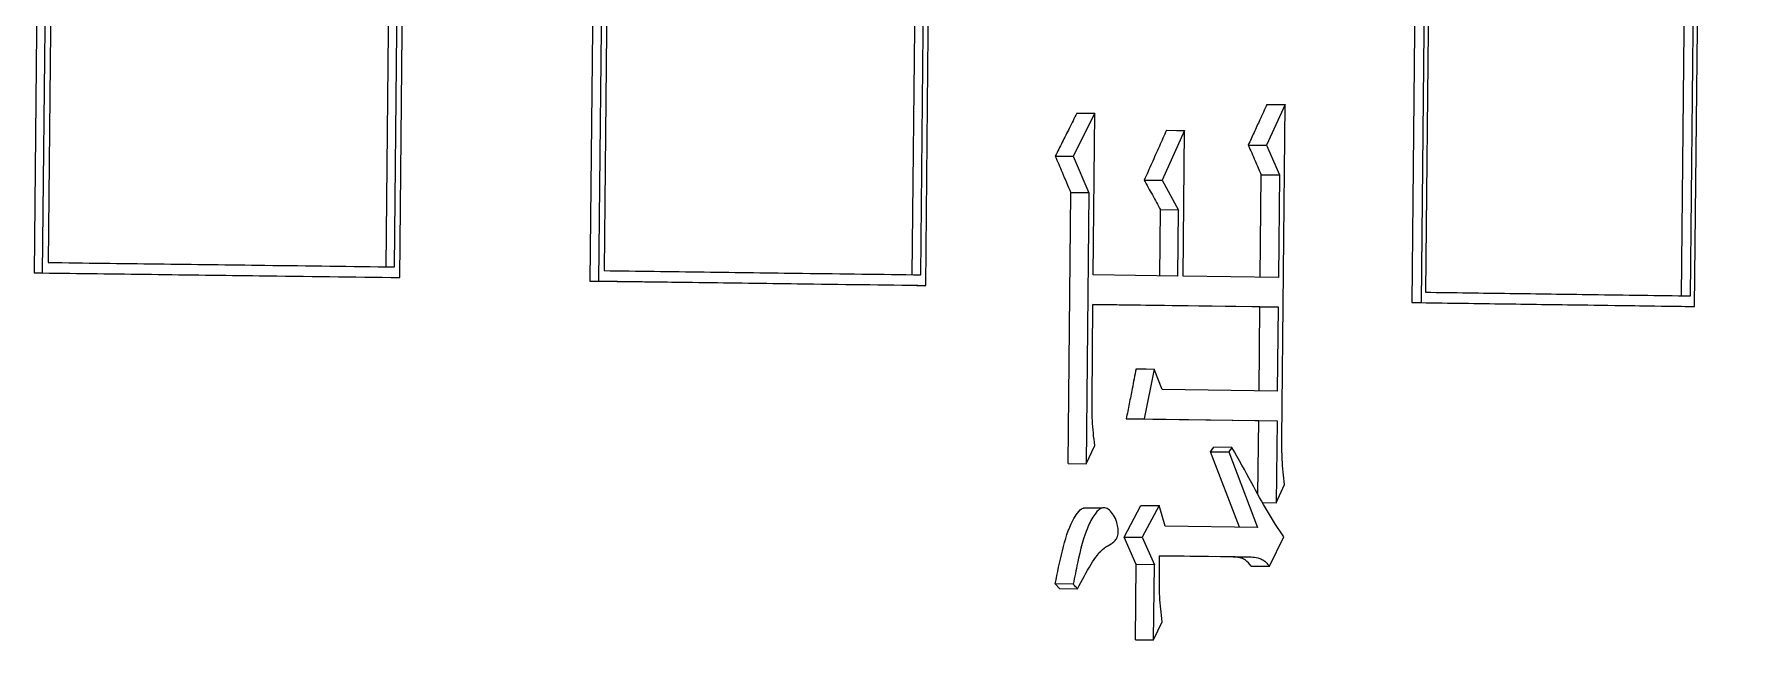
# Model space of a CAD drawing. Header units: millimetres. Extents: x 2344 to 4024, y 1094 to 2282.
# Drawn here: x 2988.7 to 2996, y 1254.97 to 1257.56 of the extents above; entities that cross this region are included whole.
import ezdxf

# ---------------------------------------------------------------- set-up
doc = ezdxf.new("R2010")
doc.units = ezdxf.units.MM

msp = doc.modelspace()

# ---------------------------------------------------------------- linework, layer by layer
at = {"color": 7, "linetype": 'Continuous', "lineweight": 25}
for p, q in [((2988.8965, 1276.4538), (2988.699, 1256.5351)), ((2988.9315, 1276.4535), (2988.7339, 1256.5348)), ((2990.2633, 1256.5153), (2990.4608, 1276.434)), ((2991.2745, 1276.419), (2991.0769, 1256.5003)), ((2991.3116, 1276.4187), (2991.114, 1256.5)), ((2988.9559, 1276.4082), (2988.7593, 1256.5795)), ((2990.4002, 1276.3896), (2990.2036, 1256.5609)), ((2990.2401, 1256.5606), (2990.4367, 1276.3893)), ((2991.334, 1276.3734), (2991.1373, 1256.5447)), ((2992.6513, 1276.3558), (2992.4545, 1256.5271)), ((2992.4926, 1256.5268), (2992.6893, 1276.3555)), ((2992.5137, 1256.4815), (2992.7113, 1276.4002)), ((2994.7906, 1276.3268), (2994.5929, 1256.4081)), ((2994.8303, 1276.3264), (2994.6327, 1256.4077)), ((2994.8491, 1276.2812), (2994.6524, 1256.4525)), ((2995.8034, 1256.3913), (2996.0011, 1276.3099)), ((2995.9424, 1276.2656), (2995.7456, 1256.4369)), ((2995.786, 1256.4365), (2995.9828, 1276.2652)), ((2993.2372, 1257.2177), (2993.1448, 1257.034)), ((2993.2303, 1256.5265), (2993.2372, 1257.2177)), ((2994.0516, 1257.2553), (2993.9717, 1257.0812)), ((2994.0374, 1255.8243), (2994.0516, 1257.2553)), ((2993.6212, 1257.1444), (2993.5258, 1256.9315)), ((2993.615, 1256.5213), (2993.6212, 1257.1444)), ((2993.9717, 1257.0812), (2994.0269, 1256.9539)), ((2993.1448, 1257.034), (2993.2112, 1256.8773)), ((2993.5258, 1256.9315), (2993.5957, 1256.804)), ((2993.9444, 1256.5165), (2993.9487, 1256.9545)), ((2994.0269, 1256.9539), (2994.0226, 1256.5158)), ((2993.1226, 1255.7195), (2993.1341, 1256.878)), ((2993.2112, 1256.8773), (2993.1997, 1255.7188)), ((2993.5153, 1256.5223), (2993.5181, 1256.8046)), ((2993.5957, 1256.804), (2993.5181, 1256.8046)), ((2993.5929, 1256.5216), (2993.5957, 1256.804)), ((2988.699, 1256.5351), (2990.2269, 1256.5156)), ((2990.2269, 1256.5156), (2990.2633, 1256.5153)), ((2991.0769, 1256.5003), (2992.4755, 1256.4819)), ((2993.5929, 1256.5216), (2993.2303, 1256.5265)), ((2994.0226, 1256.5158), (2993.615, 1256.5213)), ((2992.4756, 1256.4818), (2992.5137, 1256.4815)), ((2993.225, 1255.9911), (2993.229, 1256.4)), ((2993.229, 1256.4), (2994.0213, 1256.3892)), ((2993.9431, 1256.3899), (2993.229, 1256.3996)), ((2993.9395, 1256.0297), (2993.9431, 1256.3899)), ((2993.9431, 1256.3899), (2994.0213, 1256.3892)), ((2994.0213, 1256.3892), (2994.0177, 1256.029)), ((2994.5929, 1256.4081), (2995.7626, 1256.3916)), ((2994.5931, 1256.4081), (2994.6327, 1256.4077)), ((2995.7631, 1256.3916), (2995.8034, 1256.3913)), ((2993.4911, 1256.1238), (2993.4488, 1255.9102)), ((2993.5258, 1256.0357), (2993.4911, 1256.1238)), ((2994.0177, 1256.029), (2993.5258, 1256.0357)), ((2993.3714, 1255.9109), (2993.9383, 1255.9031)), ((2993.4488, 1255.9102), (2994.0165, 1255.9025)), ((2993.9352, 1255.5878), (2993.9383, 1255.9031)), ((2993.9383, 1255.9031), (2994.0165, 1255.9025)), ((2994.0165, 1255.9025), (2994.013, 1255.552)), ((2993.1997, 1255.7188), (2993.2366, 1255.7962)), ((2993.7324, 1255.7697), (2993.7457, 1255.7889)), ((2993.8557, 1255.4467), (2993.7324, 1255.7697)), ((2993.8236, 1255.7883), (2993.7457, 1255.7889)), ((2993.8236, 1255.7883), (2993.8103, 1255.769)), ((2993.8103, 1255.769), (2993.9337, 1255.446)), ((2993.1226, 1255.7195), (2993.1997, 1255.7188)), ((2994.013, 1255.552), (2994.0484, 1255.6294)), ((2993.3619, 1255.4047), (2993.4345, 1255.54)), ((2993.512, 1255.5394), (2993.4393, 1255.404)), ((2993.5378, 1255.4514), (2993.512, 1255.5394)), ((2993.9546, 1255.5525), (2994.013, 1255.552)), ((2993.266, 1255.5283), (2993.1883, 1255.529)), ((2993.4142, 1255.2872), (2993.3619, 1255.4047)), ((2993.4393, 1255.404), (2993.4917, 1255.2865)), ((2993.9337, 1255.446), (2993.5378, 1255.4514)), ((2993.9843, 1255.2798), (2994.0462, 1255.4055)), ((2993.5135, 1255.2375), (2993.5143, 1255.3251)), ((2993.5143, 1255.3251), (2993.9064, 1255.3198)), ((2993.8283, 1255.3205), (2993.5143, 1255.3247)), ((2993.8283, 1255.3205), (2993.9064, 1255.3198)), ((2993.411, 1254.9659), (2993.4142, 1255.2872)), ((2993.4917, 1255.2865), (2993.4142, 1255.2872)), ((2993.4885, 1254.9652), (2993.4917, 1255.2865)), ((2993.1448, 1255.2035), (2993.0678, 1255.2042)), ((2993.0857, 1255.1845), (2993.0678, 1255.2042)), ((2993.0857, 1255.1845), (2993.1627, 1255.1838)), ((2993.4885, 1254.9652), (2993.5249, 1255.0426)), ((2993.411, 1254.9659), (2993.4885, 1254.9652))]:
    msp.add_line(p, q, dxfattribs=at)
at = {"color": 7, "linetype": 'Continuous', "lineweight": 25, "flags": 128}
for points in [[(2993.1601, 1257.2184), (2993.2032, 1257.218), (2993.2372, 1257.2177)], [(2993.9733, 1257.256), (2994.0171, 1257.2556), (2994.0516, 1257.2553)], [(2993.5436, 1257.145), (2993.587, 1257.1447), (2993.6212, 1257.1444)], [(2993.8936, 1257.0819), (2993.9374, 1257.0815), (2993.9717, 1257.0812)], [(2993.0678, 1257.0346), (2993.1109, 1257.0343), (2993.1448, 1257.034)], [(2993.4483, 1256.9321), (2993.4917, 1256.9318), (2993.5258, 1256.9315)], [(2993.9487, 1256.9545), (2993.9925, 1256.9542), (2994.0269, 1256.9539)], [(2993.2112, 1256.8773), (2993.168, 1256.8777), (2993.1341, 1256.878)], [(2988.699, 1256.5351), (2988.7185, 1256.535), (2988.7339, 1256.5348)], [(2991.0769, 1256.5003), (2991.0977, 1256.5001), (2991.114, 1256.5)], [(2993.4136, 1256.1245), (2993.457, 1256.1241), (2993.4911, 1256.1238)], [(2993.3714, 1255.9109), (2993.4147, 1255.9105), (2993.4488, 1255.9102)], [(2993.7324, 1255.7697), (2993.776, 1255.7693), (2993.8103, 1255.769)], [(2993.4345, 1255.54), (2993.4779, 1255.5396), (2993.512, 1255.5394)], [(2993.3619, 1255.4047), (2993.4053, 1255.4043), (2993.4393, 1255.404)], [(2993.9061, 1255.2805), (2993.9258, 1255.2803), (2993.9456, 1255.2801), (2993.9843, 1255.2798)]]:
    msp.add_lwpolyline(points, dxfattribs=at)
at = {"color": 7, "linetype": 'Continuous', "lineweight": 25}
for points, knots in [([(2993.1601, 1257.2184), (2993.1492, 1257.1967), (2993.1284, 1257.1553), (2993.0977, 1257.094), (2993.0778, 1257.0544), (2993.0678, 1257.0346)], [0, 0, 0, 0, 0.353589, 0.676794, 1, 1, 1, 1]), ([(2993.9733, 1257.256), (2993.9632, 1257.2338), (2993.9449, 1257.1937), (2993.9183, 1257.1357), (2993.9018, 1257.0998), (2993.8936, 1257.0819)], [0, 0, 0, 0, 0.382127, 0.691063, 1, 1, 1, 1]), ([(2993.5436, 1257.145), (2993.5335, 1257.1224), (2993.5126, 1257.0756), (2993.4808, 1257.0046), (2993.4592, 1256.9563), (2993.4483, 1256.9321)], [0, 0, 0, 0, 0.319039, 0.65952, 1, 1, 1, 1]), ([(2993.8936, 1257.0819), (2993.8985, 1257.0706), (2993.9082, 1257.0482), (2993.9266, 1257.0057), (2993.9401, 1256.9745), (2993.9487, 1256.9545)], [0, 0, 0, 0, 0.264552, 0.529105, 1, 1, 1, 1]), ([(2993.0678, 1257.0346), (2993.0776, 1257.0116), (2993.0935, 1256.9739), (2993.1156, 1256.9217), (2993.128, 1256.8925), (2993.1341, 1256.878)], [0, 0, 0, 0, 0.4420093, 0.7210043, 1, 1, 1, 1]), ([(2993.4483, 1256.9321), (2993.46, 1256.9109), (2993.4832, 1256.8684), (2993.5065, 1256.8259), (2993.5181, 1256.8046)], [0, 0, 0, 0, 0.4999996, 1, 1, 1, 1]), ([(2988.7593, 1256.5795), (2988.9154, 1256.5776), (2989.2277, 1256.5736), (2989.7222, 1256.5673), (2990.0561, 1256.563), (2990.2401, 1256.5606)], [0, 0, 0, 0, 0.309931, 0.619863, 1, 1, 1, 1]), ([(2988.7339, 1256.5348), (2988.8902, 1256.5329), (2989.2027, 1256.5289), (2989.7139, 1256.5224), (2990.0636, 1256.5179), (2990.2633, 1256.5153)], [0, 0, 0, 0, 0.3000913, 0.6001826, 1, 1, 1, 1]), ([(2991.114, 1256.5), (2991.2574, 1256.4981), (2991.5443, 1256.4944), (2992.0124, 1256.4882), (2992.3315, 1256.4839), (2992.5137, 1256.4815)], [0, 0, 0, 0, 0.300091, 0.600183, 1, 1, 1, 1]), ([(2991.1373, 1256.5447), (2991.2806, 1256.5428), (2991.5672, 1256.5391), (2992.02, 1256.5331), (2992.3247, 1256.529), (2992.4926, 1256.5268)], [0, 0, 0, 0, 0.309931, 0.619863, 1, 1, 1, 1]), ([(2994.6524, 1256.4525), (2994.773, 1256.4508), (2995.0142, 1256.4474), (2995.3932, 1256.4421), (2995.6465, 1256.4385), (2995.786, 1256.4365)], [0, 0, 0, 0, 0.309931, 0.619863, 1, 1, 1, 1]), ([(2994.6327, 1256.4077), (2994.7534, 1256.4061), (2994.9949, 1256.4027), (2995.3868, 1256.3972), (2995.652, 1256.3934), (2995.8034, 1256.3913)], [0, 0, 0, 0, 0.300091, 0.600183, 1, 1, 1, 1]), ([(2993.4136, 1256.1245), (2993.4081, 1256.0964), (2993.3983, 1256.0468), (2993.3842, 1255.9755), (2993.3757, 1255.9324), (2993.3714, 1255.9109)], [0, 0, 0, 0, 0.39443, 0.697215, 1, 1, 1, 1]), ([(2993.2366, 1255.7962), (2993.2325, 1255.8321), (2993.2251, 1255.8962), (2993.225, 1255.9621), (2993.225, 1255.9911)], [0, 0, 0, 0, 0.5587761, 1, 1, 1, 1]), ([(2994.0462, 1255.4055), (2994.0222, 1255.4411), (2993.9741, 1255.5122), (2993.9032, 1255.6476), (2993.8521, 1255.7378), (2993.8236, 1255.7883)], [0, 0, 0, 0, 0.306128, 0.612196, 1, 1, 1, 1]), ([(2994.0484, 1255.6294), (2994.0445, 1255.6653), (2994.0374, 1255.7294), (2994.0374, 1255.7952), (2994.0374, 1255.8243)], [0, 0, 0, 0, 0.558776, 1, 1, 1, 1]), ([(2993.0678, 1255.2042), (2993.0773, 1255.2518), (2993.0964, 1255.3475), (2993.1282, 1255.4558), (2993.1627, 1255.508), (2993.1788, 1255.5276), (2993.1879, 1255.5285), (2993.1884, 1255.5286)], [0, 0, 0, 0, 0.372901, 0.748768, 0.870927, 0.993753, 1, 1, 1, 1]), ([(2993.1627, 1255.1838), (2993.1818, 1255.2193), (2993.2167, 1255.2844), (2993.2653, 1255.356), (2993.3024, 1255.372), (2993.3209, 1255.3856), (2993.3305, 1255.3985), (2993.3359, 1255.4121), (2993.3379, 1255.4261), (2993.3368, 1255.4453), (2993.3308, 1255.4715), (2993.3184, 1255.5005), (2993.3, 1255.5211), (2993.2812, 1255.5323), (2993.2603, 1255.5283), (2993.2352, 1255.504), (2993.1953, 1255.432), (2993.1679, 1255.3209), (2993.1507, 1255.2336), (2993.1448, 1255.2035)], [0, 0, 0, 0, 0.14909, 0.273472, 0.333578, 0.361747, 0.385312, 0.398064, 0.410936, 0.426295, 0.453409, 0.4943, 0.534592, 0.572792, 0.604673, 0.650723, 0.727929, 0.906337, 1, 1, 1, 1]), ([(2993.9061, 1255.2805), (2993.8981, 1255.2901), (2993.8849, 1255.3058), (2993.8639, 1255.3149), (2993.8462, 1255.3194), (2993.8343, 1255.3201), (2993.8283, 1255.3205)], [0, 0, 0, 0, 0.343161, 0.563066, 0.781507, 1, 1, 1, 1]), ([(2993.9064, 1255.3198), (2993.9156, 1255.3192), (2993.9308, 1255.3181), (2993.9516, 1255.3103), (2993.969, 1255.2995), (2993.9791, 1255.2864), (2993.9843, 1255.2798)], [0, 0, 0, 0, 0.337313, 0.556285, 0.776636, 1, 1, 1, 1]), ([(2993.1627, 1255.1838), (2993.1612, 1255.1855), (2993.1575, 1255.1896), (2993.1515, 1255.1961), (2993.147, 1255.2011), (2993.1448, 1255.2035)], [0, 0, 0, 0, 0.250151, 0.625182, 1, 1, 1, 1]), ([(2993.5249, 1255.0426), (2993.5208, 1255.0785), (2993.5135, 1255.1426), (2993.5135, 1255.2085), (2993.5135, 1255.2375)], [0, 0, 0, 0, 0.558781, 1, 1, 1, 1])]:
    msp.add_open_spline(points, degree=3, knots=knots, dxfattribs=at)

doc.saveas('drawing.dxf')
